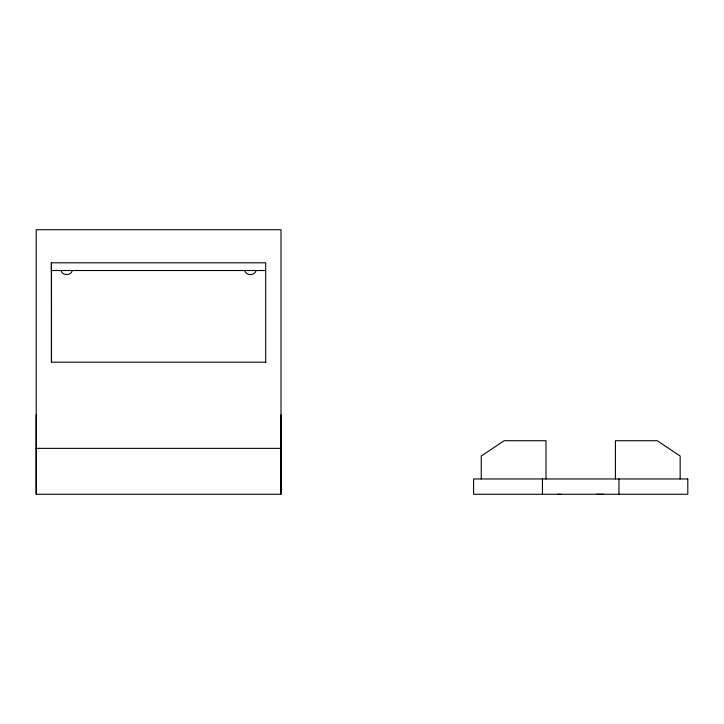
<?xml version="1.0" encoding="UTF-8"?>
<svg xmlns="http://www.w3.org/2000/svg" width="724" height="724" viewBox="0 0 724 724"><rect width="100%" height="100%" fill="white"/><g stroke="black" fill="none" stroke-linecap="round" stroke-linejoin="round"><path stroke-width="1.09" d="M280.993 414.762L280.993 494.266L36.2 494.266L36.2 414.762M557.751 494.266L560.829 494.257M265.699 270.514L51.368 270.514L51.368 262.803L265.699 262.803L265.699 362.588M265.699 362.181L51.449 362.181L51.368 262.803M36.2 448.364L280.993 448.364M596.929 494.257L603.653 494.266M680.153 478.962L680.153 456.011L657.202 440.717L615.409 440.717L615.409 478.962M618.948 478.962L618.948 494.266M545.996 478.962L545.996 440.717L504.203 440.717L481.252 456.011L481.252 478.962M542.448 478.962L542.448 494.266M280.993 494.266L280.993 229.734L36.2 229.734L36.2 494.266M51.504 269.853L51.504 362.552M72.192 270.912A5.738 4.968 0 0 1 66.653 274.595A5.738 4.968 0 0 1 61.106 270.912M255.943 270.912A5.738 4.968 0 0 1 250.395 274.595A5.738 4.968 0 0 1 244.857 270.912M687.8 478.962L473.605 478.962L473.605 494.266L687.8 494.266L687.8 478.962"/></g></svg>
